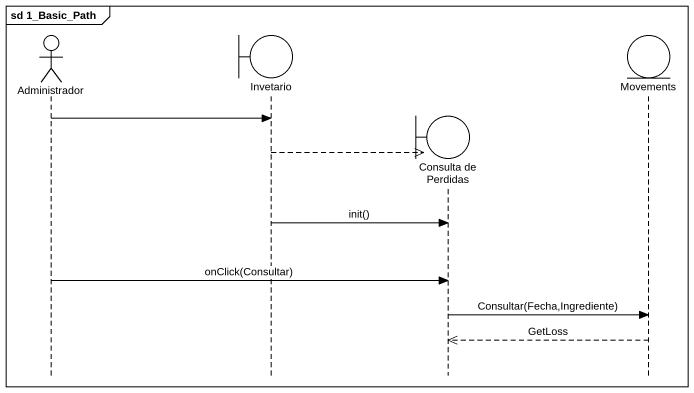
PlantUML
@startuml
mainframe sd 1_Basic_Path
hide footbox
actor Administrador
boundary Invetario
boundary "Consulta de Perdidas" as Consulta_de_Perdidas
entity Movements

Administrador -> Invetario
Invetario -->> Consulta_de_Perdidas **
Invetario -> Consulta_de_Perdidas : init()
Administrador -> Consulta_de_Perdidas : onClick(Consultar)
Consulta_de_Perdidas -> Movements : Consultar(Fecha,Ingrediente)
Movements -->> Consulta_de_Perdidas : GetLoss
@enduml
